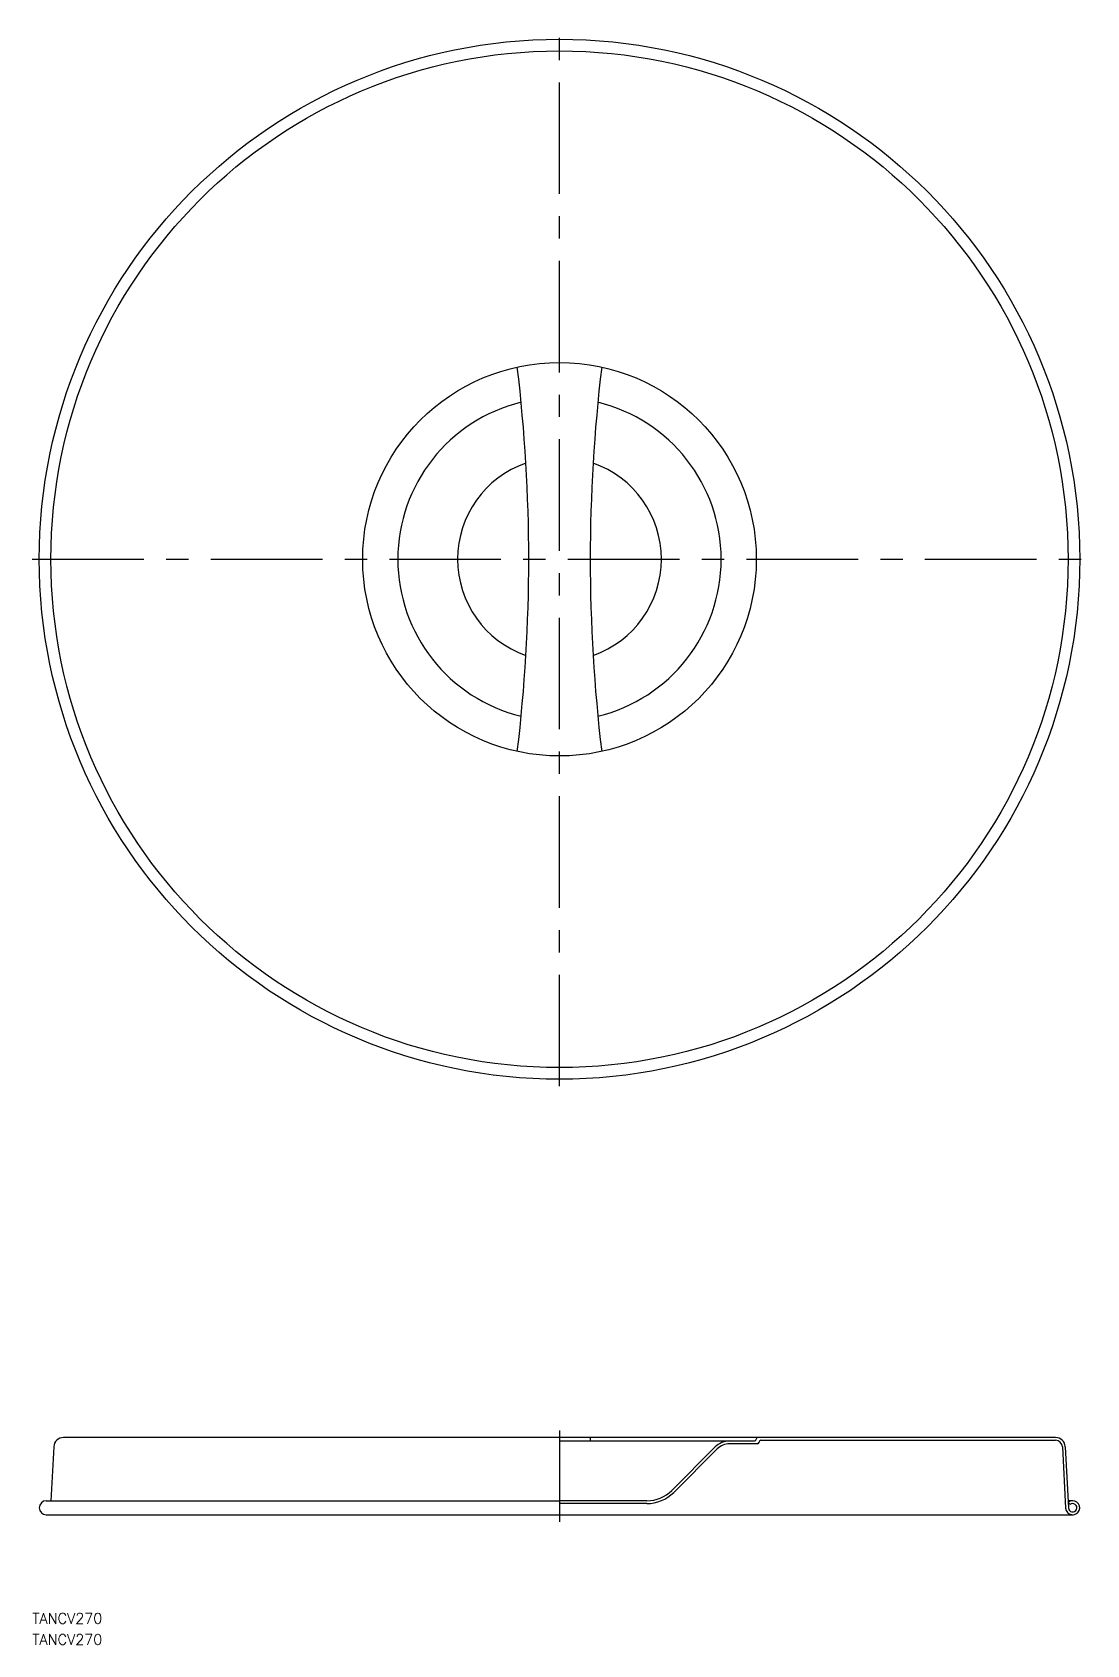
# Model space of a CAD drawing. Extents: x -150 to 150, y -309 to 150.
import ezdxf

# ---------------------------------------------------------------- set-up
doc = ezdxf.new("R2010")
doc.units = 0
doc.linetypes.add('CENTER', pattern=[50.8, 31.75, -6.35, 6.35, -6.35])
doc.layers.get('0').update_dxf_attribs({"linetype": 'CONTINUOUS'})
doc.layers.add('CENTER', color=1, linetype='CENTER')
doc.styles.get("Standard").update_dxf_attribs({"font": 'txt.shx', "height": 3, "bigfont": 'bigfont.shx'})

msp = doc.modelspace()

# ---------------------------------------------------------------- linework, layer by layer
at = {"color": 7, "linetype": 'CONTINUOUS'}
for p, q in [((141.1, -250), (-141.1, -250)), ((0, -251), (55.5, -251)), ((8.75, -250), (8.75, -251)), ((56.3, -251.8), (48.4, -251.8)), ((57.3, -250.8), (141.1, -250.8)), ((-143.9, -252.65), (-144.7, -268)), ((44.3, -252.7), (31.93, -265.07)), ((44.87, -253.26), (32.49, -265.64)), ((143.1, -252.7), (144.01, -270.1)), ((143.9, -252.65), (144.81, -270.06)), ((-146.01, -268), (0, -268)), ((24.86, -268), (0, -268)), ((24.86, -268.8), (0, -268.8)), ((146.01, -268), (144.7, -268)), ((145.24, -269.08), (144.73, -268.46)), ((-146.01, -272), (146.01, -272))]:
    msp.add_line(p, q, dxfattribs=at)
for radius in [148.01, 144.7, 56]:
    msp.add_circle((0, 0), radius, dxfattribs=at)
for centre, radius, start, end in [((-470.68, 0), 461.93, 353.1994, 6.8006), ((470.68, 0), 461.93, 173.1994, 186.8006), ((0, 0), 46, 103.7281, 256.2719), ((0, 0), 46, 283.7281, 76.2719), ((0, 0), 29, 109.2521, 250.7479), ((0, 0), 29, 289.2521, 70.7479), ((-141.1, -252.8), 2.8, 90, 177), ((48.4, -256.8), 5.8, 90, 135), ((48.4, -256.8), 5, 90, 135), ((55.5, -250.5), 0.5, 270, 0), ((56.5, -250.5), 0.5, 90, 180), ((56.3, -251.3), 0.5, 270, 0), ((57.3, -251.3), 0.5, 90, 180), ((141.1, -252.8), 2.8, 3, 90), ((141.1, -252.8), 2, 3, 90), ((24.86, -258), 10, 270, 315), ((24.86, -258), 10.8, 270, 315), ((-146.01, -270), 2, 90, 270), ((146.01, -270), 2, 183, 129.8699), ((146.01, -270), 1.2, 183, 129.8699)]:
    msp.add_arc(centre, radius, start, end, dxfattribs=at)
at = {"layer": 'CENTER', "color": 1, "linetype": 'CENTER'}
for p, q in [((0, -150.01), (0, 150.01)), ((-150.01, 0), (150.01, 0)), ((0, -248), (0, -274))]:
    msp.add_line(p, q, dxfattribs=at)

# ---------------------------------------------------------------- texts
at = {"color": 7, "linetype": 'CONTINUOUS'}
for p in [(-150, -303), (-150, -309)]:
    msp.add_text('TANCV270', height=3, dxfattribs=at).set_placement(p)

doc.saveas('drawing.dxf')
